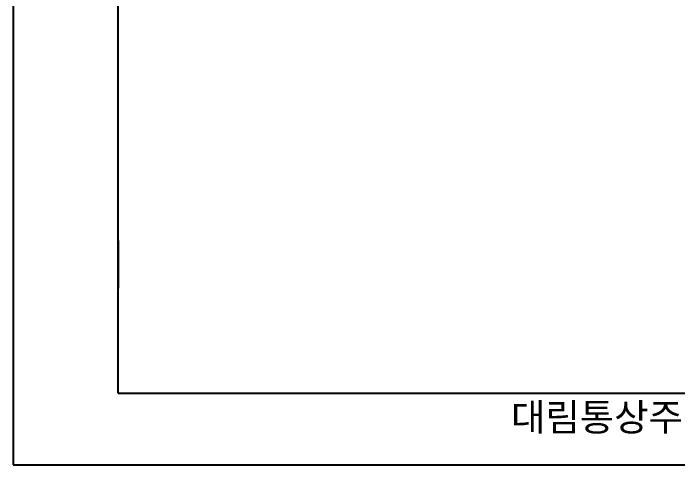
# Model space of a CAD drawing. Header units: millimetres. Extents: x 7254 to 9679, y -172 to 3258.
# Drawn here: x 7254 to 8466, y -172 to 651 of the extents above; entities that cross this region are included whole.
import ezdxf

# ---------------------------------------------------------------- set-up
doc = ezdxf.new("R2010")
doc.units = ezdxf.units.MM
doc.header["$LTSCALE"] = 0.1
doc.layers.add('DIM', color=3, linetype='Continuous', lineweight=15)
doc.layers.add('YA', color=7, linetype='Continuous')
doc.styles.add('스타일1', font='txt.shx', dxfattribs={"bigfont": 'ghs.shx'})

msp = doc.modelspace()

# ---------------------------------------------------------------- linework, layer by layer
at = {"layer": 'YA', "color": 7}
for p, q in [((7444.9, -41.9), (7444.9, 2067.9)), ((7444.9, 236.6), (7444.9, 150.1)), ((7444.9, -41.9), (9520.9, -41.9))]:
    msp.add_line(p, q, dxfattribs=at)
at = {"layer": 'YA', "color": 0}
msp.add_lwpolyline([(7253.5, -172.4), (9679, -172.4), (9679, 3258), (7253.5, 3258)], close=True, dxfattribs=at)

# ---------------------------------------------------------------- texts
at = {"layer": 'DIM', "color": 0, "insert": (8034.8, -60.7), "char_height": 50, "width": 1090, "attachment_point": 1, "style": '스타일1'}
msp.add_mtext('{\\fGulim|b0|i0|c129|p50;       대림통상주식회사\\P}', dxfattribs=at)

doc.saveas('drawing.dxf')
